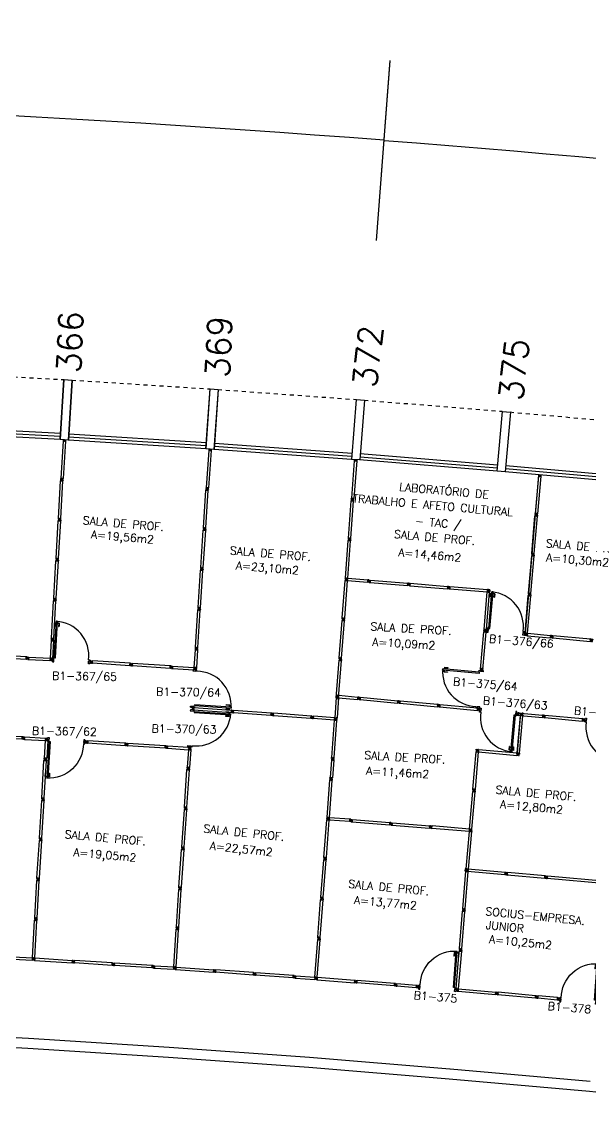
# Model space of a CAD drawing. Extents: x 26 to 324, y 73 to 188.
# Drawn here: x 204.66 to 218.87, y 159.82 to 186.9 of the extents above; entities that cross this region are included whole.
import ezdxf

# ---------------------------------------------------------------- set-up
doc = ezdxf.new("R2010")
doc.units = 0
doc.header["$LTSCALE"] = 0.01
doc.header["$MEASUREMENT"] = 0
doc.linetypes.add('HIDDEN2', pattern=[0.1875, 0.125, -0.0625])
doc.layers.get('0').update_dxf_attribs({"linetype": 'CONTINUOUS'})
doc.layers.get('DEFPOINTS').update_dxf_attribs({"linetype": 'CONTINUOUS'})
for name, color, linetype in [('BANC', 2, 'CONTINUOUS'), ('DIV', 2, 'CONTINUOUS'), ('ESQ', 1, 'CONTINUOUS'), ('ESTR', 3, 'CONTINUOUS'), ('NOPILAR1', 2, 'CONTINUOUS'), ('PROJ', 1, 'HIDDEN2'), ('TEXTO', 2, 'CONTINUOUS'), ('TEXTO-ENDEREÇO', 2, 'CONTINUOUS'), ('USO1', 2, 'CONTINUOUS'), ('ÁREA', 2, 'CONTINUOUS')]:
    doc.layers.add(name, color=color, linetype=linetype)
doc.styles.add('1', font='romans.shx')
doc.styles.add('NOPILAR', font='simplex.shx', dxfattribs={"height": 0.6})
doc.styles.add('UNB-100', font='simplex.shx', dxfattribs={"height": 0.2})
doc.styles.add('UNB-100-1', font='simplex.shx', dxfattribs={"height": 0.2})
doc.dimstyles.new('1-600', dxfattribs={"dimtxt": 1.1, "dimasz": 2.5, "dimexe": 2, "dimexo": 4, "dimgap": 0.2, "dimtad": 1, "dimdec": 0, "dimzin": 4, "dimdsep": 46, "dimlunit": 6, "dimtxsty": '1', "dimblk1": 'NONE', "dimblk2": 'NONE', "dimsah": 1, "dimcen": 0, "dimclrd": 2, "dimclre": 2, "dimclrt": 2, "dimadec": 0, "dimazin": 0, "dimtfac": 1, "dimtdec": 0, "dimtmove": 2, "dimatfit": 3, "dimldrblk": 'NONE', "dimfxl": 0, "dimtolj": 1, "dimtzin": 0, "dimarcsym": 0})

# ---------------------------------------------------------------- blocks, each defined once
blk = doc.blocks.new('PILAR-SLC')
blk.add_lwpolyline([(0.2, 0), (0.2, -1.5), (0, -1.5), (0, 0)], close=True)
blk = doc.blocks.new('DIVMT-SLC')
for p, q in [((-0.03, 0.03), (-0.03, 0.006)), ((-0.008, 0.03), (-0.03, 0.03)), ((-0.0185, 0.006), (-0.03, 0.006)), ((-0.0185, -0.006), (-0.0185, 0.006)), ((-0.008, 0.03), (-0.008, 0.02)), ((-0.008, 0.02), (0.008, 0.02)), ((-0.0051, 0), (0.0051, 0)), ((0.0051, 0), (-0.0051, 0)), ((-0.0051, 0), (0.0051, 0)), ((0, -0.0051), (0, 0.0051)), ((0, 0.0051), (0, -0.0051)), ((0.008, 0.03), (0.008, 0.02)), ((0.008, 0.03), (0.03, 0.03)), ((0.0205, 0.006), (0.03, 0.006)), ((0.0205, -0.006), (0.0205, 0.006)), ((0.0205, 0.006), (0.0205, -0.006)), ((0.0205, 0.006), (0.03, 0.006)), ((0.97, 0.03), (0.03, 0.03)), ((0.03, 0.006), (0.03, 0.03)), ((0.03, -0.03), (0.03, 0.03)), ((0.03, -0.005), (0.03, 0.005)), ((0.97, -0.03), (0.97, 0.03)), ((0.97, 0.03), (0.97, 0.009)), ((0.97, 0.009), (0.97, 0.027)), ((0.9795, 0.006), (0.97, 0.006)), ((0.97, -0.005), (0.97, 0.005)), ((0.9795, 0.006), (0.9795, -0.006)), ((1.0051, 0), (0.9949, 0)), ((1, 0.0051), (1, -0.0051)), ((-0.0185, -0.006), (-0.03, -0.006)), ((-0.03, -0.03), (-0.03, -0.006)), ((-0.008, -0.03), (-0.03, -0.03)), ((-0.008, -0.03), (-0.008, -0.02)), ((-0.008, -0.02), (0.008, -0.02)), ((0.008, -0.03), (0.008, -0.02)), ((0.008, -0.03), (0.03, -0.03)), ((0.0205, -0.006), (0.03, -0.006)), ((0.0205, -0.006), (0.03, -0.006)), ((0.03, -0.006), (0.03, -0.03)), ((0.97, -0.03), (0.03, -0.03)), ((0.9795, -0.006), (0.97, -0.006)), ((0.97, -0.009), (0.97, -0.027))]:
    blk.add_line(p, q)
blk = doc.blocks.new('PDV2E-SLC')
at = {"layer": 'DIV', "color": 1}
for p, q in [((0.023, 0.925), (0.063, 0.925)), ((0.023, 0.925), (0.023, 0.835)), ((0.033, 0.835), (0.023, 0.835)), ((0.033, 0.915), (0.063, 0.915)), ((0.033, 0.915), (0.033, 0.835)), ((0.138, 0.925), (0.097, 0.925)), ((0.128, 0.915), (0.097, 0.915)), ((0.128, 0.915), (0.128, 0.835)), ((0.128, 0.835), (0.137, 0.835)), ((0.138, 0.925), (0.138, 0.835))]:
    blk.add_line(p, q, dxfattribs=at)
at = {"layer": 'DIV'}
for p, q in [((0.065, 0.05), (0.065, 0.965)), ((0.095, 0.965), (0.065, 0.965)), ((0.095, 0.05), (0.095, 0.965)), ((0.049, 0.05), (0.029, 0.05)), ((0.029, 0.05), (0.029, 0.035)), ((0.029, 0.035), (0.029, -0.035)), ((0.049, 0.02), (0.049, 0.05)), ((0.049, 0.02), (0.059, 0.02)), ((0.059, -0.05), (0.059, 0.02)), ((0.065, 0.05), (0.095, 0.05)), ((0.928, -0.05), (0.928, 0.02)), ((0.938, 0.02), (0.928, 0.02)), ((0.938, 0.05), (0.958, 0.05)), ((0.938, 0.02), (0.938, 0.05)), ((0.958, 0.05), (0.958, 0.035)), ((0.958, 0.035), (0.958, -0.035)), ((0.029, -0.035), (0.029, -0.05)), ((0.029, -0.05), (0.059, -0.05)), ((0.958, -0.05), (0.928, -0.05)), ((0.958, -0.035), (0.958, -0.05))]:
    blk.add_line(p, q, dxfattribs=at)
at = {"layer": 'DIV', "color": 1}
blk.add_arc((0.062, 0.1), 0.865, 356.6786, 90, dxfattribs=at)
blk = doc.blocks.new('MDIVMT-SLC')
for p, q in [((-0.03, 0.03), (-0.03, 0.006)), ((-0.008, 0.03), (-0.03, 0.03)), ((-0.0185, 0.006), (-0.03, 0.006)), ((-0.0185, -0.006), (-0.0185, 0.006)), ((-0.008, 0.03), (-0.008, 0.02)), ((-0.008, 0.02), (0.008, 0.02)), ((-0.0051, 0), (0.0051, 0)), ((-0.0051, 0), (0.0051, 0)), ((0, -0.0051), (0, 0.0051)), ((0, -0.0051), (0, 0.0051)), ((0.008, 0.03), (0.008, 0.02)), ((0.008, 0.03), (0.03, 0.03)), ((0.0205, 0.006), (0.03, 0.006)), ((0.0205, -0.006), (0.0205, 0.006)), ((0.0205, 0.006), (0.03, 0.006)), ((0.0205, -0.006), (0.0205, 0.006)), ((0.03, 0.03), (0.03, -0.03)), ((0.03, 0.03), (0.47, 0.03)), ((0.03, 0.006), (0.03, 0.03)), ((0.03, 0.009), (0.03, 0.027)), ((0.03, 0.005), (0.03, -0.005)), ((0.47, 0.03), (0.47, -0.03)), ((0.4795, 0.006), (0.47, 0.006)), ((0.47, 0.005), (0.47, -0.005)), ((0.4795, -0.006), (0.4795, 0.006)), ((0.4949, 0), (0.5051, 0)), ((0.5051, 0), (0.4949, 0)), ((0.5, -0.0051), (0.5, 0.0051)), ((-0.0185, -0.006), (-0.03, -0.006)), ((-0.03, -0.03), (-0.03, -0.006)), ((-0.008, -0.03), (-0.03, -0.03)), ((-0.008, -0.03), (-0.008, -0.02)), ((-0.008, -0.02), (0.008, -0.02)), ((0.008, -0.03), (0.008, -0.02)), ((0.008, -0.03), (0.03, -0.03)), ((0.0205, -0.006), (0.03, -0.006)), ((0.0205, -0.006), (0.03, -0.006)), ((0.03, -0.006), (0.03, -0.03)), ((0.03, -0.03), (0.03, -0.009)), ((0.03, -0.009), (0.03, -0.027)), ((0.03, -0.03), (0.47, -0.03)), ((0.4795, -0.006), (0.47, -0.006))]:
    blk.add_line(p, q)
blk = doc.blocks.new('MTT-SLC')
for p, q in [((-0.008, 0.03), (-0.03, 0.03)), ((-0.03, 0.03), (-0.03, 0.006)), ((-0.0185, 0.006), (-0.03, 0.006)), ((-0.0185, -0.006), (-0.0185, 0.006)), ((-0.008, 0.03), (-0.008, 0.02)), ((-0.008, 0.02), (0.008, 0.02)), ((-0.0051, 0), (0.0051, 0)), ((0, -0.0051), (0, 0.0051)), ((0.008, 0.03), (0.03, 0.03)), ((0.008, 0.03), (0.008, 0.02)), ((0.0205, -0.006), (0.0205, 0.006)), ((0.0205, 0.006), (0.03, 0.006)), ((0.03, 0.006), (0.03, 0.03)), ((-0.03, -0.03), (-0.03, -0.006)), ((-0.0185, -0.006), (-0.03, -0.006)), ((-0.008, -0.03), (-0.03, -0.03)), ((-0.008, -0.02), (0.008, -0.02)), ((-0.008, -0.03), (-0.008, -0.02)), ((0.008, -0.03), (0.008, -0.02)), ((0.008, -0.03), (0.03, -0.03)), ((0.0205, -0.006), (0.03, -0.006)), ((0.03, -0.006), (0.03, -0.03))]:
    blk.add_line(p, q)
blk = doc.blocks.new('DIV-SLC')
for p, q in [((-0.0051, 0), (0.0051, 0)), ((0, -0.0051), (0, 0.0051)), ((0.0205, 0.006), (0.03, 0.006)), ((0.0205, -0.006), (0.0205, 0.006)), ((0.03, 0.03), (0.97, 0.03)), ((0.03, 0.03), (0.03, -0.03)), ((0.03, 0.009), (0.03, 0.027)), ((0.03, 0.005), (0.03, -0.005)), ((0.97, 0.03), (0.97, -0.03)), ((0.9795, 0.006), (0.97, 0.006)), ((0.97, 0.005), (0.97, -0.005)), ((0.9795, -0.006), (0.9795, 0.006)), ((1.0051, 0), (0.9949, 0)), ((0.9949, 0), (1.0051, 0)), ((1, -0.0051), (1, 0.0051)), ((0.0205, -0.006), (0.03, -0.006)), ((0.03, -0.03), (0.03, -0.009)), ((0.03, -0.009), (0.03, -0.027)), ((0.03, -0.03), (0.97, -0.03)), ((0.9795, -0.006), (0.97, -0.006))]:
    blk.add_line(p, q)
blk = doc.blocks.new('DIVINI-SLC')
for p, q in [((-0.005, 0), (0.005, 0)), ((-0.005, 0), (0.005, 0)), ((0.008, 0.02), (0, 0.02)), ((0, 0.001), (0, 0.02)), ((0, -0.005), (0, 0.005)), ((0, -0.005), (0, 0.005)), ((0, -0.02), (0, 0.001)), ((0.008, 0.03), (0.03, 0.03)), ((0.008, 0.03), (0.008, 0.02)), ((0.02, 0.006), (0.03, 0.006)), ((0.02, 0.006), (0.02, -0.006)), ((0.02, -0.006), (0.02, 0.006)), ((0.02, 0.006), (0.03, 0.006)), ((0.02, -0.004), (0.02, 0.004)), ((0.023, 0.006), (0.027, 0.006)), ((0.03, -0.03), (0.03, 0.03)), ((0.03, 0.03), (0.03, -0.03)), ((0.03, 0.03), (0.97, 0.03)), ((0.03, 0.009), (0.03, 0.027)), ((0.03, 0.009), (0.03, 0.027)), ((0.03, -0.005), (0.03, 0.005)), ((0.03, 0.005), (0.03, -0.005)), ((0.97, 0.03), (0.97, -0.03)), ((0.98, 0.006), (0.97, 0.006)), ((0.97, 0.005), (0.97, -0.005)), ((0.98, -0.006), (0.98, 0.006)), ((0.995, 0), (1.005, 0)), ((1.005, 0), (0.995, 0)), ((1, -0.005), (1, 0.005)), ((0, -0.02), (0.008, -0.02)), ((0.008, -0.03), (0.008, -0.02)), ((0.008, -0.03), (0.03, -0.03)), ((0.02, -0.006), (0.03, -0.006)), ((0.02, -0.006), (0.03, -0.006)), ((0.023, -0.006), (0.027, -0.006)), ((0.03, -0.009), (0.03, -0.027)), ((0.03, -0.009), (0.03, -0.027)), ((0.03, -0.03), (0.03, -0.009)), ((0.03, -0.03), (0.97, -0.03)), ((0.98, -0.006), (0.97, -0.006))]:
    blk.add_line(p, q)
blk = doc.blocks.new('PDV2D-SLC')
at = {"layer": 'DIV'}
for p, q in [((0.03, 0.05), (0.06, 0.05)), ((0.03, 0.035), (0.03, 0.05)), ((0.03, -0.035), (0.03, 0.035)), ((0.06, 0.05), (0.06, -0.02)), ((0.941, 0.05), (0.941, -0.02)), ((0.971, 0.05), (0.941, 0.05)), ((0.971, 0.035), (0.971, 0.05)), ((0.971, -0.035), (0.971, 0.035)), ((0.03, -0.05), (0.03, -0.035)), ((0.05, -0.05), (0.03, -0.05)), ((0.05, -0.02), (0.06, -0.02)), ((0.05, -0.02), (0.05, -0.05)), ((0.079, -0.05), (0.109, -0.05)), ((0.079, -0.05), (0.079, -0.965)), ((0.109, -0.05), (0.109, -0.965)), ((0.951, -0.02), (0.941, -0.02)), ((0.951, -0.02), (0.951, -0.05)), ((0.951, -0.05), (0.971, -0.05)), ((0.971, -0.05), (0.971, -0.035)), ((0.109, -0.965), (0.079, -0.965))]:
    blk.add_line(p, q, dxfattribs=at)
at = {"layer": 'DIV', "color": 1}
for p, q in [((0.036, -0.925), (0.036, -0.835)), ((0.046, -0.835), (0.036, -0.835)), ((0.036, -0.925), (0.076, -0.925)), ((0.046, -0.915), (0.046, -0.835)), ((0.046, -0.915), (0.076, -0.915)), ((0.141, -0.915), (0.111, -0.915)), ((0.151, -0.925), (0.111, -0.925)), ((0.141, -0.915), (0.141, -0.835)), ((0.141, -0.835), (0.151, -0.835)), ((0.151, -0.925), (0.151, -0.835))]:
    blk.add_line(p, q, dxfattribs=at)
blk.add_arc((0.076, -0.1), 0.865, 270, 3.3214, dxfattribs=at)
blk = doc.blocks.new('*D30')
at = {"color": 2, "linetype": 'ByBlock'}
for p, q in [((213.526, 181.428), (213.871, 185.914)), ((264.745, 174.395), (265.623, 178.82))]:
    blk.add_line(p, q, dxfattribs=at)
blk.add_arc((180.304, -251.305), 436.505, 78.78048, 85.60976, dxfattribs=at)
at = {"layer": 'DEFPOINTS', "color": 0, "linetype": 'ByBlock'}
for p in [(248.16, 179.894), (213.22, 177.439), (213.105, 175.944), (263.967, 170.471), (263.675, 169)]:
    blk.add_point(p, dxfattribs=at)
at = {"color": 2, "linetype": 'ByBlock', "insert": (239.708, 182.081), "char_height": 1.1, "attachment_point": 5, "rotation": 352.1951, "style": '1'}
blk.add_mtext('\\A1;Sociologia', dxfattribs=at)
blk = doc.blocks.new('_NONE')
at = {"color": 0, "linetype": 'ByBlock'}
blk.add_circle((0, 0), 0.25, dxfattribs=at)
blk = doc.blocks.new('*D29')
at = {"color": 2, "linetype": 'ByBlock'}
for p, q in [((158.144, 182.148), (157.914, 186.641)), ((213.526, 181.428), (213.872, 185.926))]:
    blk.add_line(p, q, dxfattribs=at)
blk.add_arc((180.304, -251.293), 436.506, 85.60976, 92.92683, dxfattribs=at)
at = {"layer": 'DEFPOINTS', "color": 0, "linetype": 'ByBlock'}
for p in [(195.167, 184.96), (158.348, 178.153), (213.22, 177.439), (158.425, 176.655), (213.105, 175.944)]:
    blk.add_point(p, dxfattribs=at)
at = {"color": 2, "linetype": 'ByBlock', "insert": (185.891, 186.111), "char_height": 1.1, "attachment_point": 5, "rotation": 359.2683, "style": '1'}
blk.add_mtext('\\A1;Antropologia', dxfattribs=at)
blk = doc.blocks.new('dfh')
at = {"layer": 'DIV'}
for p, q in [((-0.029, 0.009), (-0.027, 0.033)), ((-0.027, 0.033), (-0.029, 0.012)), ((-0.029, 0.012), (-0.027, 0.03)), ((-0.02, 0.008), (-0.029, 0.009)), ((-0.02, 0.008), (-0.029, 0.009)), ((-0.005, 0.031), (-0.027, 0.033)), ((-0.02, 0.008), (-0.021, -0.004)), ((-0.02, 0.008), (-0.021, -0.004)), ((-0.005, 0.031), (-0.006, 0.021)), ((0.01, 0.019), (-0.006, 0.021)), ((0.005, 0), (-0.005, 0)), ((0.005, 0), (-0.005, 0)), ((0, 0.005), (0, -0.005)), ((0, 0.005), (0, -0.005)), ((0.011, 0.029), (0.01, 0.019)), ((0.011, 0.029), (0.033, 0.027)), ((0.019, 0.004), (0.018, -0.008)), ((0.019, 0.004), (0.03, 0.003)), ((0.033, 0.027), (0.03, 0.003)), ((-0.03, -0.003), (-0.033, -0.027)), ((-0.011, -0.029), (-0.033, -0.027)), ((-0.031, -0.006), (-0.032, -0.024)), ((-0.021, -0.004), (-0.03, -0.003)), ((-0.021, -0.004), (-0.03, -0.003)), ((-0.011, -0.029), (-0.01, -0.019)), ((0.006, -0.021), (-0.01, -0.019)), ((0.005, -0.031), (0.006, -0.021)), ((0.005, -0.031), (0.027, -0.033)), ((0.018, -0.008), (0.029, -0.009)), ((0.027, -0.033), (0.029, -0.009))]:
    blk.add_line(p, q, dxfattribs=at)

msp = doc.modelspace()

# ---------------------------------------------------------------- linework, layer by layer
at = {"layer": 'BANC'}
for p, q in [((204.83, 161.488), (201.317, 161.682)), ((204.816, 161.238), (201.303, 161.433)), ((208.343, 161.263), (204.832, 161.488)), ((208.327, 161.014), (204.816, 161.238)), ((211.855, 161.009), (208.345, 161.263)), ((211.837, 160.759), (208.327, 161.014)), ((215.364, 160.724), (211.857, 161.009)), ((215.344, 160.475), (211.837, 160.759)), ((218.87, 160.41), (215.366, 160.724)), ((218.848, 160.161), (215.344, 160.475)), ((222.349, 159.817), (218.848, 160.161))]:
    msp.add_line(p, q, dxfattribs=at)
at = {"layer": 'DIV'}
for p, q in [((212.805, 172.928), (213.306, 172.888)), ((212.81, 172.988), (213.311, 172.947)), ((213.311, 172.947), (213.306, 172.888)), ((213.308, 172.911), (213.306, 172.888)), ((213.328, 172.886), (213.306, 172.888)), ((213.309, 172.922), (213.308, 172.912)), ((213.317, 172.911), (213.308, 172.911)), ((213.317, 172.911), (213.308, 172.911)), ((213.309, 172.923), (213.311, 172.947)), ((213.318, 172.923), (213.309, 172.923)), ((213.318, 172.923), (213.309, 172.923)), ((213.333, 172.946), (213.311, 172.947)), ((213.318, 172.923), (213.317, 172.911)), ((213.317, 172.911), (213.318, 172.923)), ((213.328, 172.886), (213.329, 172.896)), ((213.345, 172.894), (213.329, 172.896)), ((213.333, 172.946), (213.332, 172.936)), ((213.348, 172.934), (213.332, 172.936)), ((213.343, 172.915), (213.333, 172.915)), ((213.333, 172.915), (213.343, 172.915)), ((213.343, 172.915), (213.333, 172.915)), ((213.339, 172.92), (213.338, 172.91)), ((213.338, 172.91), (213.339, 172.92)), ((213.344, 172.884), (213.345, 172.894)), ((213.344, 172.884), (213.366, 172.883)), ((213.349, 172.944), (213.348, 172.934)), ((213.349, 172.944), (213.371, 172.942)), ((213.357, 172.919), (213.356, 172.908)), ((213.356, 172.908), (213.368, 172.907)), ((213.357, 172.919), (213.369, 172.919)), ((213.366, 172.883), (213.368, 172.907)), ((213.371, 172.942), (213.369, 172.919)), ((217.297, 171.553), (217.87, 171.501)), ((217.302, 171.613), (217.875, 171.56)), ((217.875, 171.56), (217.87, 171.501)), ((217.872, 171.525), (217.87, 171.501)), ((217.892, 171.499), (217.87, 171.501)), ((217.873, 171.536), (217.872, 171.526)), ((217.882, 171.524), (217.872, 171.525)), ((217.882, 171.524), (217.872, 171.525)), ((217.873, 171.537), (217.875, 171.56)), ((217.883, 171.536), (217.873, 171.537)), ((217.883, 171.536), (217.873, 171.537)), ((217.897, 171.558), (217.875, 171.56)), ((217.883, 171.536), (217.882, 171.524)), ((217.882, 171.524), (217.883, 171.536)), ((217.892, 171.499), (217.893, 171.509)), ((217.909, 171.507), (217.893, 171.509)), ((217.897, 171.558), (217.896, 171.548)), ((217.912, 171.547), (217.896, 171.548)), ((217.908, 171.527), (217.898, 171.528)), ((217.898, 171.528), (217.908, 171.527)), ((217.908, 171.527), (217.898, 171.528)), ((217.903, 171.533), (217.902, 171.523)), ((217.902, 171.523), (217.903, 171.533)), ((217.908, 171.497), (217.909, 171.507)), ((217.908, 171.497), (217.93, 171.495)), ((217.913, 171.557), (217.912, 171.547)), ((217.913, 171.557), (217.935, 171.555)), ((217.922, 171.532), (217.92, 171.52)), ((217.92, 171.52), (217.932, 171.519)), ((217.922, 171.532), (217.933, 171.531)), ((217.93, 171.495), (217.932, 171.519)), ((217.935, 171.555), (217.933, 171.531)), ((204.774, 170.962), (204.775, 170.986)), ((204.796, 170.961), (204.774, 170.962)), ((204.787, 170.986), (204.775, 170.986)), ((204.777, 171.022), (204.776, 170.998)), ((204.787, 170.998), (204.776, 170.998)), ((204.799, 171.021), (204.777, 171.022)), ((204.787, 170.986), (204.787, 170.998)), ((204.796, 170.961), (204.796, 170.971)), ((204.796, 170.971), (204.812, 170.97)), ((204.799, 171.021), (204.799, 171.011)), ((204.799, 171.011), (204.815, 171.01)), ((204.8, 170.991), (204.811, 170.99)), ((204.8, 170.991), (204.811, 170.99)), ((204.805, 170.985), (204.806, 170.996)), ((204.805, 170.985), (204.806, 170.996)), ((204.812, 170.96), (204.812, 170.97)), ((204.812, 170.96), (204.834, 170.959)), ((204.815, 171.02), (204.815, 171.01)), ((204.815, 171.02), (204.837, 171.019)), ((204.826, 170.995), (204.836, 170.995)), ((204.826, 170.983), (204.826, 170.995)), ((204.826, 170.995), (204.836, 170.995)), ((204.826, 170.983), (204.826, 170.995)), ((204.826, 170.983), (204.835, 170.983)), ((204.826, 170.983), (204.835, 170.983)), ((204.837, 171.019), (204.834, 170.959)), ((204.835, 170.983), (204.834, 170.959)), ((204.834, 170.959), (204.835, 170.98)), ((204.835, 170.98), (204.834, 170.962)), ((204.834, 170.959), (205.368, 170.929)), ((204.836, 170.994), (204.835, 170.984)), ((204.836, 170.995), (204.837, 171.019)), ((204.836, 170.998), (204.837, 171.016)), ((204.837, 171.019), (205.371, 170.989)), ((205.371, 170.989), (205.368, 170.929)), ((205.37, 170.964), (205.369, 170.954)), ((205.379, 170.953), (205.369, 170.953)), ((205.38, 170.965), (205.37, 170.965)), ((205.379, 170.953), (205.38, 170.965)), ((205.395, 170.958), (205.405, 170.957)), ((205.405, 170.957), (205.395, 170.958)), ((205.395, 170.958), (205.405, 170.957)), ((205.395, 170.958), (205.405, 170.957)), ((205.399, 170.953), (205.4, 170.963)), ((205.399, 170.953), (205.4, 170.963)), ((205.399, 170.953), (205.4, 170.963)), ((205.42, 170.95), (205.421, 170.962)), ((205.42, 170.95), (205.421, 170.962)), ((205.42, 170.95), (205.429, 170.95)), ((205.42, 170.95), (205.429, 170.95)), ((205.421, 170.962), (205.43, 170.962)), ((205.421, 170.962), (205.43, 170.962)), ((205.432, 170.986), (205.428, 170.926)), ((205.432, 170.986), (205.428, 170.926)), ((205.428, 170.926), (205.429, 170.947)), ((205.429, 170.947), (205.428, 170.929)), ((205.429, 170.947), (205.428, 170.929)), ((205.428, 170.926), (205.429, 170.947)), ((205.43, 170.961), (205.429, 170.951)), ((205.43, 170.961), (205.429, 170.951)), ((205.43, 170.965), (205.431, 170.983)), ((205.43, 170.965), (205.431, 170.983)), ((208.368, 170.738), (208.369, 170.762)), ((208.39, 170.736), (208.368, 170.738)), ((208.381, 170.761), (208.369, 170.762)), ((208.372, 170.798), (208.37, 170.774)), ((208.382, 170.773), (208.37, 170.774)), ((208.394, 170.796), (208.372, 170.798)), ((208.381, 170.761), (208.382, 170.773)), ((208.39, 170.736), (208.39, 170.746)), ((208.39, 170.746), (208.406, 170.745)), ((208.394, 170.796), (208.393, 170.786)), ((208.393, 170.786), (208.409, 170.785)), ((208.395, 170.766), (208.405, 170.765)), ((208.395, 170.766), (208.405, 170.765)), ((208.399, 170.761), (208.4, 170.771)), ((208.399, 170.761), (208.4, 170.771)), ((208.406, 170.735), (208.406, 170.745)), ((208.406, 170.735), (208.428, 170.734)), ((208.41, 170.795), (208.409, 170.785)), ((208.41, 170.795), (208.432, 170.794)), ((208.42, 170.758), (208.421, 170.77)), ((208.42, 170.758), (208.421, 170.77)), ((208.42, 170.758), (208.429, 170.758)), ((208.42, 170.758), (208.429, 170.758)), ((208.421, 170.77), (208.43, 170.77)), ((208.421, 170.77), (208.43, 170.77)), ((208.432, 170.794), (208.428, 170.734)), ((208.429, 170.758), (208.428, 170.734)), ((208.428, 170.734), (208.429, 170.755)), ((208.429, 170.755), (208.428, 170.737)), ((208.428, 170.734), (208.962, 170.7)), ((208.43, 170.769), (208.429, 170.759)), ((208.43, 170.77), (208.432, 170.794)), ((208.43, 170.773), (208.431, 170.791)), ((208.432, 170.794), (208.966, 170.76)), ((208.966, 170.76), (208.962, 170.7)), ((208.964, 170.735), (208.963, 170.725)), ((208.973, 170.723), (208.963, 170.724)), ((208.974, 170.735), (208.964, 170.736)), ((208.973, 170.723), (208.974, 170.735)), ((208.989, 170.728), (208.999, 170.727)), ((208.999, 170.727), (208.989, 170.728)), ((208.989, 170.728), (208.999, 170.727)), ((208.989, 170.728), (208.999, 170.727)), ((208.993, 170.723), (208.994, 170.733)), ((208.993, 170.723), (208.994, 170.733)), ((208.993, 170.723), (208.994, 170.733)), ((209.014, 170.72), (209.015, 170.732)), ((209.014, 170.72), (209.015, 170.732)), ((209.014, 170.72), (209.023, 170.72)), ((209.014, 170.72), (209.023, 170.72)), ((209.015, 170.732), (209.024, 170.732)), ((209.015, 170.732), (209.024, 170.732)), ((209.026, 170.755), (209.021, 170.696)), ((209.026, 170.755), (209.021, 170.696)), ((209.021, 170.696), (209.023, 170.717)), ((209.023, 170.717), (209.021, 170.699)), ((209.023, 170.717), (209.021, 170.699)), ((209.021, 170.696), (209.023, 170.717)), ((209.024, 170.731), (209.023, 170.721)), ((209.024, 170.731), (209.023, 170.721)), ((209.024, 170.735), (209.026, 170.752)), ((209.024, 170.735), (209.026, 170.752)), ((212.523, 170.045), (212.525, 170.067)), ((212.525, 170.067), (212.549, 170.065)), ((212.548, 170.054), (212.549, 170.065)), ((212.56, 170.053), (212.561, 170.065)), ((212.585, 170.063), (212.561, 170.065)), ((212.583, 170.041), (212.585, 170.063)), ((212.585, 170.063), (213.063, 170.019)), ((212.521, 170.007), (212.483, 169.502)), ((212.522, 170.029), (212.521, 170.007)), ((212.521, 170.007), (212.541, 170.006)), ((212.58, 170.003), (212.521, 170.007)), ((212.544, 170.006), (212.521, 170.007)), ((212.522, 170.029), (212.532, 170.029)), ((212.523, 170.045), (212.533, 170.045)), ((212.541, 170.006), (212.524, 170.007)), ((212.533, 170.045), (212.532, 170.029)), ((212.58, 170.003), (212.543, 169.498)), ((212.545, 170.015), (212.544, 170.006)), ((212.545, 170.015), (212.544, 170.006)), ((212.545, 170.015), (212.557, 170.014)), ((212.545, 170.015), (212.557, 170.014)), ((212.555, 170.005), (212.545, 170.006)), ((212.548, 170.054), (212.56, 170.053)), ((212.548, 170.035), (212.558, 170.035)), ((212.548, 170.035), (212.558, 170.035)), ((212.553, 170.04), (212.552, 170.03)), ((212.553, 170.04), (212.552, 170.03)), ((212.557, 170.014), (212.556, 170.005)), ((212.557, 170.014), (212.556, 170.005)), ((212.556, 170.005), (212.58, 170.003)), ((212.559, 170.005), (212.577, 170.003)), ((212.573, 170.042), (212.572, 170.026)), ((212.582, 170.025), (212.572, 170.026)), ((212.583, 170.041), (212.573, 170.042)), ((212.582, 170.025), (212.58, 170.003)), ((212.58, 170.003), (213.057, 169.959)), ((213.063, 170.019), (213.057, 169.959)), ((213.059, 169.983), (213.057, 169.959)), ((213.079, 169.957), (213.057, 169.959)), ((213.06, 169.994), (213.059, 169.984)), ((213.069, 169.982), (213.059, 169.983)), ((213.069, 169.982), (213.059, 169.983)), ((213.06, 169.995), (213.063, 170.019)), ((213.07, 169.994), (213.06, 169.995)), ((213.07, 169.994), (213.06, 169.995)), ((213.085, 170.017), (213.063, 170.019)), ((213.07, 169.994), (213.069, 169.982)), ((213.069, 169.982), (213.07, 169.994)), ((213.079, 169.957), (213.08, 169.967)), ((213.096, 169.966), (213.08, 169.967)), ((213.085, 170.017), (213.084, 170.007)), ((213.1, 170.006), (213.084, 170.007)), ((213.095, 169.986), (213.085, 169.987)), ((213.085, 169.987), (213.095, 169.986)), ((213.095, 169.986), (213.085, 169.987)), ((213.09, 169.992), (213.089, 169.981)), ((213.089, 169.981), (213.09, 169.992)), ((213.095, 169.956), (213.096, 169.966)), ((213.095, 169.956), (213.117, 169.954)), ((213.1, 170.016), (213.1, 170.006)), ((213.1, 170.016), (213.122, 170.014)), ((213.109, 169.991), (213.108, 169.979)), ((213.108, 169.979), (213.119, 169.978)), ((213.109, 169.991), (213.12, 169.99)), ((213.117, 169.954), (213.119, 169.978)), ((213.122, 170.014), (213.12, 169.99)), ((211.892, 169.546), (211.891, 169.522)), ((211.902, 169.521), (211.891, 169.522)), ((211.914, 169.544), (211.892, 169.546)), ((211.901, 169.509), (211.902, 169.521)), ((211.914, 169.544), (211.914, 169.535)), ((211.914, 169.535), (211.93, 169.533)), ((211.92, 169.519), (211.92, 169.509)), ((211.92, 169.509), (211.92, 169.519)), ((211.93, 169.543), (211.952, 169.542)), ((211.93, 169.543), (211.93, 169.533)), ((211.941, 169.518), (211.94, 169.507)), ((211.94, 169.507), (211.941, 169.518)), ((211.941, 169.518), (211.95, 169.518)), ((211.941, 169.518), (211.95, 169.518)), ((211.948, 169.482), (211.952, 169.542)), ((211.95, 169.518), (211.952, 169.542)), ((211.95, 169.507), (211.95, 169.517)), ((212.483, 169.502), (211.952, 169.542)), ((216.11, 169.741), (216.136, 169.738)), ((217.027, 169.568), (217.672, 169.51)), ((217.032, 169.627), (217.677, 169.57)), ((217.13, 169.619), (217.04, 168.623)), ((211.888, 169.486), (211.89, 169.51)), ((211.91, 169.485), (211.888, 169.486)), ((211.901, 169.509), (211.89, 169.51)), ((211.91, 169.485), (211.911, 169.495)), ((211.911, 169.495), (211.927, 169.493)), ((211.915, 169.514), (211.925, 169.514)), ((211.925, 169.514), (211.915, 169.514)), ((211.915, 169.514), (211.925, 169.514)), ((211.926, 169.483), (211.927, 169.493)), ((211.926, 169.483), (211.948, 169.482)), ((211.94, 169.507), (211.95, 169.506)), ((211.94, 169.507), (211.95, 169.506)), ((211.95, 169.506), (211.948, 169.482)), ((212.479, 169.442), (211.948, 169.482)), ((212.479, 169.442), (212.483, 169.502)), ((212.481, 169.463), (212.479, 169.445)), ((212.481, 169.467), (212.482, 169.477)), ((212.49, 169.466), (212.481, 169.466)), ((212.483, 169.502), (212.482, 169.481)), ((212.482, 169.481), (212.483, 169.499)), ((212.491, 169.478), (212.482, 169.478)), ((212.491, 169.478), (212.49, 169.466)), ((212.516, 169.47), (212.506, 169.471)), ((212.512, 169.475), (212.511, 169.465)), ((204.668, 168.966), (204.67, 168.99)), ((204.672, 169.026), (204.67, 169.002)), ((204.682, 169.001), (204.67, 169.002)), ((204.681, 168.989), (204.67, 168.99)), ((204.694, 169.024), (204.672, 169.026)), ((204.682, 169.001), (204.681, 168.989)), ((204.69, 168.964), (204.691, 168.974)), ((204.691, 168.974), (204.707, 168.973)), ((204.694, 169.024), (204.693, 169.014)), ((204.693, 169.014), (204.709, 169.013)), ((204.695, 168.994), (204.705, 168.994)), ((204.695, 168.994), (204.705, 168.994)), ((204.7, 168.999), (204.7, 168.989)), ((204.7, 168.999), (204.7, 168.989)), ((204.71, 169.023), (204.709, 169.013)), ((204.71, 169.023), (204.732, 169.022)), ((204.721, 168.999), (204.72, 168.987)), ((204.721, 168.999), (204.72, 168.987)), ((204.72, 168.987), (204.73, 168.986)), ((204.72, 168.987), (204.73, 168.986)), ((204.721, 168.999), (204.73, 168.998)), ((204.721, 168.999), (204.73, 168.998)), ((204.728, 168.962), (204.732, 169.022)), ((204.73, 168.986), (204.728, 168.962)), ((204.729, 168.983), (204.728, 168.965)), ((204.73, 168.998), (204.732, 169.022)), ((204.73, 168.987), (204.73, 168.997)), ((204.732, 169.022), (204.731, 169.001)), ((204.731, 169.001), (204.732, 169.019)), ((204.732, 169.022), (205.255, 168.993)), ((205.311, 168.929), (205.315, 168.989)), ((204.69, 168.964), (204.668, 168.966)), ((204.706, 168.964), (204.707, 168.973)), ((204.706, 168.964), (204.728, 168.962)), ((204.728, 168.962), (205.252, 168.933)), ((205.288, 168.961), (205.278, 168.961)), ((205.278, 168.961), (205.288, 168.961)), ((205.283, 168.966), (205.283, 168.956)), ((205.304, 168.966), (205.303, 168.954)), ((205.303, 168.954), (205.313, 168.953)), ((205.304, 168.966), (205.313, 168.965)), ((205.313, 168.954), (205.313, 168.964)), ((208.245, 168.742), (208.247, 168.766)), ((208.267, 168.74), (208.245, 168.742)), ((208.258, 168.765), (208.247, 168.766)), ((208.249, 168.802), (208.248, 168.778)), ((208.259, 168.777), (208.248, 168.778)), ((208.271, 168.8), (208.249, 168.802)), ((208.259, 168.777), (208.258, 168.765)), ((208.267, 168.74), (208.268, 168.75)), ((208.268, 168.75), (208.284, 168.749)), ((208.271, 168.8), (208.271, 168.79)), ((208.271, 168.79), (208.287, 168.789)), ((208.272, 168.77), (208.282, 168.769)), ((208.272, 168.77), (208.282, 168.769)), ((208.278, 168.775), (208.277, 168.765)), ((208.278, 168.775), (208.277, 168.765)), ((208.283, 168.739), (208.284, 168.749)), ((208.283, 168.739), (208.305, 168.738)), ((208.287, 168.799), (208.309, 168.798)), ((208.287, 168.799), (208.287, 168.789)), ((208.298, 168.774), (208.297, 168.762)), ((208.298, 168.774), (208.297, 168.762)), ((208.297, 168.762), (208.307, 168.762)), ((208.297, 168.762), (208.307, 168.762)), ((208.298, 168.774), (208.308, 168.774)), ((208.298, 168.774), (208.308, 168.774)), ((208.305, 168.738), (208.309, 168.798)), ((208.307, 168.762), (208.305, 168.738)), ((208.305, 168.738), (208.829, 168.704)), ((208.307, 168.759), (208.306, 168.741)), ((208.307, 168.763), (208.308, 168.773)), ((208.308, 168.774), (208.309, 168.798)), ((208.309, 168.798), (208.308, 168.777)), ((208.308, 168.777), (208.309, 168.795)), ((208.309, 168.798), (208.832, 168.764)), ((216.08, 168.709), (217.04, 168.623)), ((216.075, 168.649), (217.035, 168.563)), ((217.04, 168.623), (217.035, 168.563)), ((217.037, 168.587), (217.035, 168.563)), ((217.057, 168.561), (217.035, 168.563)), ((217.038, 168.598), (217.037, 168.588)), ((217.046, 168.586), (217.037, 168.587)), ((217.046, 168.586), (217.037, 168.587)), ((217.038, 168.599), (217.04, 168.623)), ((217.047, 168.598), (217.038, 168.599)), ((217.047, 168.598), (217.038, 168.599)), ((217.062, 168.621), (217.04, 168.623)), ((217.047, 168.598), (217.046, 168.586)), ((217.046, 168.586), (217.047, 168.598)), ((217.057, 168.561), (217.057, 168.571)), ((217.073, 168.569), (217.057, 168.571)), ((217.062, 168.621), (217.061, 168.611)), ((217.077, 168.609), (217.061, 168.611)), ((217.072, 168.59), (217.062, 168.591)), ((217.062, 168.591), (217.072, 168.59)), ((217.072, 168.59), (217.062, 168.591)), ((217.068, 168.595), (217.067, 168.585)), ((217.067, 168.585), (217.068, 168.595)), ((217.073, 168.56), (217.073, 168.569)), ((217.073, 168.56), (217.094, 168.558)), ((217.078, 168.619), (217.077, 168.609)), ((217.078, 168.619), (217.1, 168.617)), ((217.086, 168.594), (217.085, 168.583)), ((217.085, 168.583), (217.097, 168.581)), ((217.086, 168.594), (217.098, 168.593)), ((217.094, 168.558), (217.097, 168.581)), ((217.1, 168.617), (217.098, 168.593)), ((212.348, 166.945), (212.353, 167.005)), ((212.859, 166.906), (212.348, 166.945)), ((212.863, 166.966), (212.353, 167.005)), ((212.859, 166.906), (212.863, 166.966)), ((212.861, 166.93), (212.859, 166.906)), ((212.86, 166.927), (212.859, 166.909)), ((212.881, 166.905), (212.859, 166.906)), ((212.861, 166.931), (212.861, 166.941)), ((212.87, 166.93), (212.861, 166.93)), ((212.87, 166.93), (212.861, 166.93)), ((212.862, 166.942), (212.863, 166.966)), ((212.863, 166.966), (212.862, 166.945)), ((212.862, 166.945), (212.863, 166.963)), ((212.871, 166.941), (212.862, 166.942)), ((212.871, 166.941), (212.862, 166.942)), ((212.885, 166.964), (212.863, 166.966)), ((212.871, 166.941), (212.87, 166.93)), ((212.871, 166.941), (212.87, 166.93)), ((212.897, 166.913), (212.881, 166.915)), ((212.881, 166.905), (212.881, 166.915)), ((212.885, 166.964), (212.885, 166.954)), ((212.901, 166.953), (212.885, 166.954)), ((212.896, 166.933), (212.886, 166.934)), ((212.896, 166.933), (212.886, 166.934)), ((212.891, 166.939), (212.891, 166.929)), ((212.891, 166.939), (212.891, 166.929)), ((212.896, 166.903), (212.897, 166.913)), ((212.896, 166.903), (212.918, 166.902)), ((212.901, 166.963), (212.923, 166.961)), ((212.901, 166.963), (212.901, 166.953)), ((212.91, 166.938), (212.909, 166.926)), ((212.909, 166.926), (212.92, 166.925)), ((212.91, 166.938), (212.921, 166.937)), ((212.918, 166.902), (212.92, 166.925)), ((212.923, 166.961), (212.921, 166.937)), ((217.737, 165.487), (217.739, 165.511)), ((217.759, 165.485), (217.737, 165.487)), ((217.75, 165.51), (217.739, 165.511)), ((217.742, 165.547), (217.74, 165.523)), ((217.751, 165.522), (217.74, 165.523)), ((217.764, 165.545), (217.742, 165.547)), ((217.75, 165.51), (217.751, 165.522)), ((217.759, 165.495), (217.775, 165.494)), ((217.759, 165.485), (217.759, 165.495)), ((217.764, 165.545), (217.763, 165.535)), ((217.763, 165.535), (217.779, 165.534)), ((217.764, 165.515), (217.774, 165.514)), ((217.774, 165.514), (217.764, 165.515)), ((217.764, 165.515), (217.774, 165.514)), ((217.77, 165.52), (217.769, 165.509)), ((217.769, 165.509), (217.77, 165.52)), ((217.775, 165.484), (217.775, 165.494)), ((217.775, 165.484), (217.796, 165.482)), ((217.78, 165.544), (217.779, 165.534)), ((217.78, 165.544), (217.802, 165.542)), ((217.79, 165.519), (217.789, 165.507)), ((217.789, 165.507), (217.79, 165.519)), ((217.789, 165.507), (217.799, 165.506)), ((217.789, 165.507), (217.799, 165.506)), ((217.79, 165.519), (217.8, 165.518)), ((217.79, 165.519), (217.8, 165.518)), ((217.796, 165.482), (217.802, 165.542)), ((217.799, 165.506), (217.796, 165.482)), ((219.284, 165.349), (217.796, 165.482)), ((217.799, 165.507), (217.799, 165.517)), ((217.8, 165.518), (217.802, 165.542)), ((219.289, 165.409), (217.802, 165.542)), ((204.447, 163.469), (204.925, 163.442)), ((204.45, 163.528), (204.928, 163.502)), ((204.928, 163.502), (204.925, 163.442)), ((204.927, 163.477), (204.926, 163.467)), ((204.936, 163.466), (204.926, 163.466)), ((204.936, 163.478), (204.927, 163.478)), ((204.936, 163.466), (204.936, 163.478)), ((204.952, 163.471), (204.962, 163.47)), ((204.962, 163.47), (204.952, 163.471)), ((204.956, 163.466), (204.957, 163.476)), ((207.921, 163.311), (207.92, 163.287)), ((207.943, 163.309), (207.921, 163.311)), ((207.943, 163.309), (207.943, 163.299)), ((207.943, 163.299), (207.959, 163.298)), ((207.959, 163.308), (207.981, 163.307)), ((207.959, 163.308), (207.959, 163.298)), ((207.981, 163.307), (207.977, 163.247)), ((207.98, 163.283), (207.981, 163.307)), ((207.98, 163.286), (207.981, 163.304)), ((207.981, 163.307), (208.459, 163.277)), ((207.918, 163.251), (207.919, 163.275)), ((207.94, 163.249), (207.918, 163.251)), ((207.931, 163.274), (207.919, 163.275)), ((207.931, 163.286), (207.92, 163.287)), ((207.931, 163.274), (207.931, 163.286)), ((207.94, 163.259), (207.956, 163.258)), ((207.94, 163.249), (207.94, 163.259)), ((207.944, 163.279), (207.954, 163.279)), ((207.944, 163.279), (207.954, 163.279)), ((207.949, 163.274), (207.95, 163.284)), ((207.949, 163.274), (207.95, 163.284)), ((207.956, 163.248), (207.956, 163.258)), ((207.956, 163.248), (207.977, 163.247)), ((207.969, 163.272), (207.97, 163.284)), ((207.969, 163.272), (207.97, 163.284)), ((207.969, 163.272), (207.979, 163.271)), ((207.969, 163.272), (207.979, 163.271)), ((207.97, 163.284), (207.98, 163.283)), ((207.97, 163.284), (207.98, 163.283)), ((207.979, 163.271), (207.977, 163.247)), ((207.977, 163.247), (207.979, 163.268)), ((207.977, 163.247), (208.455, 163.217)), ((207.979, 163.268), (207.978, 163.25)), ((207.98, 163.282), (207.979, 163.272)), ((208.459, 163.277), (208.455, 163.217)), ((208.467, 163.252), (208.457, 163.253)), ((208.457, 163.252), (208.457, 163.242)), ((208.466, 163.24), (208.457, 163.241)), ((208.466, 163.24), (208.467, 163.252)), ((208.482, 163.245), (208.492, 163.245)), ((208.492, 163.245), (208.482, 163.245)), ((208.487, 163.24), (208.487, 163.25)), ((211.446, 163), (211.448, 163.024)), ((211.45, 163.06), (211.448, 163.036)), ((211.46, 163.035), (211.448, 163.036)), ((211.459, 163.023), (211.448, 163.024)), ((211.472, 163.058), (211.45, 163.06)), ((211.459, 163.023), (211.46, 163.035)), ((211.472, 163.058), (211.471, 163.048)), ((211.471, 163.048), (211.487, 163.047)), ((211.473, 163.028), (211.483, 163.027)), ((211.473, 163.028), (211.483, 163.027)), ((211.478, 163.023), (211.478, 163.033)), ((211.478, 163.023), (211.478, 163.033)), ((211.488, 163.057), (211.487, 163.047)), ((211.488, 163.057), (211.51, 163.055)), ((211.498, 163.02), (211.499, 163.032)), ((211.498, 163.02), (211.499, 163.032)), ((211.498, 163.02), (211.507, 163.02)), ((211.498, 163.02), (211.507, 163.02)), ((211.499, 163.032), (211.508, 163.032)), ((211.499, 163.032), (211.508, 163.032)), ((211.51, 163.055), (211.506, 162.996)), ((211.507, 163.02), (211.506, 162.996)), ((211.508, 163.031), (211.507, 163.021)), ((211.508, 163.032), (211.51, 163.055)), ((211.508, 163.035), (211.51, 163.052)), ((211.51, 163.055), (211.987, 163.021)), ((211.987, 163.021), (211.983, 162.961)), ((211.468, 162.998), (211.446, 163)), ((211.468, 163.008), (211.484, 163.007)), ((211.468, 162.998), (211.468, 163.008)), ((211.484, 162.997), (211.484, 163.007)), ((211.484, 162.997), (211.506, 162.996)), ((211.507, 163.017), (211.506, 162.999)), ((211.506, 162.996), (211.507, 163.017)), ((211.506, 162.996), (211.983, 162.961)), ((211.985, 162.996), (211.985, 162.986)), ((211.994, 162.985), (211.985, 162.985)), ((211.995, 162.997), (211.986, 162.997)), ((211.994, 162.985), (211.995, 162.997)), ((212.01, 162.99), (212.02, 162.989)), ((212.02, 162.989), (212.01, 162.99)), ((212.015, 162.984), (212.015, 162.994)), ((213.975, 162.8), (213.977, 162.823)), ((213.997, 162.798), (213.975, 162.8)), ((213.988, 162.823), (213.977, 162.823)), ((213.98, 162.859), (213.978, 162.835)), ((213.989, 162.835), (213.978, 162.835)), ((214.002, 162.858), (213.98, 162.859)), ((213.988, 162.823), (213.989, 162.835)), ((213.997, 162.798), (213.998, 162.808)), ((213.998, 162.808), (214.014, 162.806)), ((214.002, 162.858), (214.001, 162.848)), ((214.001, 162.848), (214.017, 162.846)), ((214.002, 162.827), (214.012, 162.827)), ((214.012, 162.827), (214.002, 162.827)), ((214.002, 162.827), (214.012, 162.827)), ((214.008, 162.832), (214.007, 162.822)), ((214.007, 162.822), (214.008, 162.832)), ((214.013, 162.796), (214.014, 162.806)), ((214.013, 162.796), (214.035, 162.795)), ((214.018, 162.856), (214.017, 162.846)), ((214.018, 162.856), (214.04, 162.855)), ((214.028, 162.831), (214.027, 162.819)), ((214.027, 162.819), (214.028, 162.831)), ((214.027, 162.819), (214.037, 162.819)), ((214.027, 162.819), (214.037, 162.819)), ((214.028, 162.831), (214.038, 162.831)), ((214.028, 162.831), (214.038, 162.831)), ((214.035, 162.795), (214.04, 162.855)), ((214.037, 162.819), (214.035, 162.795)), ((214.523, 162.755), (214.035, 162.795)), ((214.037, 162.82), (214.038, 162.83)), ((214.038, 162.831), (214.04, 162.855)), ((214.528, 162.815), (214.04, 162.855)), ((214.523, 162.755), (214.528, 162.815)), ((214.523, 162.755), (214.525, 162.779)), ((214.545, 162.753), (214.523, 162.755)), ((214.525, 162.776), (214.524, 162.758)), ((214.525, 162.78), (214.526, 162.79)), ((214.535, 162.778), (214.525, 162.779)), ((214.537, 162.778), (214.525, 162.779)), ((214.528, 162.815), (214.526, 162.794)), ((214.528, 162.815), (214.526, 162.791)), ((214.526, 162.794), (214.528, 162.812)), ((214.536, 162.79), (214.526, 162.791)), ((214.538, 162.79), (214.526, 162.791)), ((214.55, 162.813), (214.528, 162.815)), ((214.536, 162.79), (214.535, 162.778)), ((214.537, 162.778), (214.538, 162.79)), ((214.545, 162.753), (214.546, 162.763)), ((214.546, 162.763), (214.562, 162.762)), ((214.55, 162.813), (214.549, 162.803)), ((214.549, 162.803), (214.565, 162.802)), ((214.561, 162.782), (214.551, 162.783)), ((214.551, 162.783), (214.561, 162.782)), ((214.551, 162.783), (214.561, 162.782)), ((214.556, 162.788), (214.555, 162.778)), ((214.555, 162.778), (214.556, 162.788)), ((214.555, 162.778), (214.556, 162.788)), ((214.561, 162.752), (214.562, 162.762)), ((214.561, 162.752), (214.583, 162.75)), ((214.566, 162.812), (214.565, 162.802)), ((214.566, 162.812), (214.588, 162.81)), ((214.576, 162.775), (214.577, 162.787)), ((214.576, 162.775), (214.577, 162.787)), ((214.576, 162.775), (214.585, 162.774)), ((214.576, 162.775), (214.585, 162.774)), ((214.577, 162.787), (214.586, 162.786)), ((214.577, 162.787), (214.586, 162.786)), ((214.588, 162.81), (214.583, 162.75)), ((214.585, 162.774), (214.583, 162.75)), ((214.585, 162.771), (214.583, 162.753)), ((214.583, 162.75), (214.585, 162.771)), ((214.586, 162.785), (214.585, 162.775)), ((214.586, 162.786), (214.588, 162.81)), ((214.586, 162.789), (214.588, 162.807)), ((215.513, 162.736), (215.509, 162.676)), ((215.521, 162.711), (215.511, 162.712)), ((215.511, 162.711), (215.511, 162.701)), ((215.52, 162.699), (215.511, 162.7)), ((215.52, 162.699), (215.521, 162.711)), ((215.536, 162.704), (215.546, 162.703)), ((215.546, 162.703), (215.536, 162.704)), ((215.54, 162.698), (215.541, 162.708)), ((217.499, 162.497), (217.501, 162.521)), ((217.521, 162.495), (217.499, 162.497)), ((217.512, 162.52), (217.501, 162.521)), ((217.504, 162.557), (217.502, 162.533)), ((217.513, 162.532), (217.502, 162.533)), ((217.526, 162.555), (217.504, 162.557)), ((217.512, 162.52), (217.513, 162.532)), ((217.521, 162.495), (217.522, 162.505)), ((217.522, 162.505), (217.538, 162.504)), ((217.526, 162.555), (217.525, 162.545)), ((217.525, 162.545), (217.541, 162.543)), ((217.526, 162.525), (217.536, 162.524)), ((217.536, 162.524), (217.526, 162.525)), ((217.526, 162.525), (217.536, 162.524)), ((217.532, 162.529), (217.531, 162.519)), ((217.531, 162.519), (217.532, 162.529)), ((217.537, 162.494), (217.538, 162.504)), ((217.537, 162.494), (217.559, 162.492)), ((217.542, 162.553), (217.541, 162.543)), ((217.542, 162.553), (217.564, 162.551)), ((217.552, 162.528), (217.551, 162.516)), ((217.551, 162.516), (217.552, 162.528)), ((217.551, 162.516), (217.561, 162.516)), ((217.551, 162.516), (217.561, 162.516)), ((217.552, 162.528), (217.562, 162.528)), ((217.552, 162.528), (217.562, 162.528)), ((217.559, 162.492), (217.564, 162.551)), ((217.561, 162.516), (217.559, 162.492)), ((218.047, 162.448), (217.559, 162.492)), ((217.561, 162.517), (217.562, 162.527)), ((217.562, 162.528), (217.564, 162.551)), ((218.052, 162.508), (217.564, 162.551)), ((218.047, 162.448), (218.052, 162.508)), ((218.049, 162.473), (218.05, 162.483)), ((218.052, 162.508), (218.05, 162.487)), ((218.05, 162.487), (218.052, 162.505)), ((218.059, 162.483), (218.05, 162.484)), ((218.059, 162.483), (218.058, 162.471)), ((218.084, 162.475), (218.074, 162.476)), ((218.08, 162.48), (218.079, 162.47)), ((218.048, 162.469), (218.047, 162.451)), ((218.058, 162.471), (218.049, 162.472))]:
    msp.add_line(p, q, dxfattribs=at)
at = {"layer": 'ESQ'}
for p, q in [((205.628, 176.454), (202.185, 176.645)), ((205.632, 176.529), (202.189, 176.719)), ((205.636, 176.604), (202.193, 176.794)), ((209.278, 176.372), (205.837, 176.592)), ((209.268, 176.222), (205.827, 176.442)), ((209.273, 176.297), (205.832, 176.517)), ((212.918, 176.109), (209.479, 176.358)), ((212.907, 175.959), (209.468, 176.208)), ((212.912, 176.034), (209.473, 176.283)), ((216.549, 175.74), (213.112, 176.018)), ((216.555, 175.815), (213.118, 176.093)), ((216.543, 175.665), (213.106, 175.944)), ((220.19, 175.49), (216.756, 175.797)), ((220.177, 175.34), (216.742, 175.648)), ((220.184, 175.415), (216.749, 175.723))]:
    msp.add_line(p, q, dxfattribs=at)
at = {"layer": 'PROJ'}
for p, q in [((202.257, 178.143), (205.712, 177.951)), ((205.912, 177.94), (209.365, 177.719)), ((209.565, 177.705), (213.016, 177.455)), ((213.216, 177.44), (216.665, 177.16)), ((216.864, 177.143), (220.311, 176.834))]:
    msp.add_line(p, q, dxfattribs=at)
at = {"layer": 'TEXTO-ENDEREÇO'}
msp.add_line((217.578, 175.565), (217.243, 171.618), dxfattribs=at)

# ---------------------------------------------------------------- block references
at = {"layer": 'DIV'}
for name, p, rotation in [('DIVINI-SLC', (205.726, 176.448), 266.4854091104974), ('DIVINI-SLC', (209.367, 176.215), 265.9976047626712), ('DIVINI-SLC', (213.006, 175.951), 265.5098004148452), ('DIVMT-SLC', (205.665, 175.45), 266.7368483092466), ('DIVINI-SLC', (217.608, 175.57), 265.0219960670191), ('DIVMT-SLC', (209.297, 175.218), 266.2490439614205), ('DIVMT-SLC', (212.927, 174.954), 265.7612396135944), ('DIVMT-SLC', (205.608, 174.451), 266.6079229103988), ('DIVMT-SLC', (217.521, 174.574), 265.2734352657683), ('DIVMT-SLC', (209.232, 174.22), 266.1201185625727), ('DIVMT-SLC', (212.854, 173.957), 265.6323142147466), ('DIVMT-SLC', (217.439, 173.578), 265.1445098669205), ('DIVMT-SLC', (205.549, 173.453), 266.6179134720326), ('DIVMT-SLC', (209.164, 173.222), 266.1301091242065), ('DIVMT-SLC', (212.777, 172.96), 265.6423047763804), ('DIVMT-SLC', (214.335, 172.834), 175.3657219511718), ('DIVMT-SLC', (215.332, 172.753), 175.3657219511718), ('DIVMT-SLC', (216.328, 172.673), 175.3657219511718), ('DIVMT-SLC', (216.328, 172.673), 265.1039292252365), ('PDV2E-SLC', (216.264, 171.692), 355.0328169637205), ('DIVMT-SLC', (217.354, 172.581), 265.1545004285543), ('DIVMT-SLC', (205.49, 172.455), 266.6162746229895), ('DIVMT-SLC', (209.097, 172.224), 266.1284702751634), ('DIVMT-SLC', (212.701, 171.963), 265.6406659273373), ('PDV2E-SLC', (205.407, 170.953), 356.6065536067734), ('DIVMT-SLC', (216.243, 171.676), 264.9603559188909), ('MDIVMT-SLC', (205.431, 171.457), 266.5293404382204), ('MTT-SLC', (217.27, 171.585), 264.8217792465597), ('DIVMT-SLC', (218.899, 171.438), 174.8505622429828), ('MDIVMT-SLC', (209.029, 171.227), 266.0415360903943), ('DIVMT-SLC', (203.807, 171.046), 356.7497543928548), ('MTT-SLC', (205.4, 170.958), 356.5834512210473), ('MTT-SLC', (205.4, 170.958), 356.5834512210472), ('DIVMT-SLC', (206.399, 170.894), 356.3512265560456), ('DIVMT-SLC', (212.625, 170.966), 265.5372045948886), ('DIVMT-SLC', (207.402, 170.83), 356.2619543928547), ('PDV2D-SLC', (208.928, 169.73), 86.21472975732519), ('MTT-SLC', (208.994, 170.728), 356.0956512210472), ('MTT-SLC', (208.994, 170.728), 356.0956512210473), ('PDV2D-SLC', (216.15, 170.713), 264.7218798390253), ('MTT-SLC', (216.158, 170.712), 264.8217792465597), ('DIVMT-SLC', (214.086, 169.896), 174.7803355086665), ('DIVMT-SLC', (215.081, 169.805), 174.7803355086665), ('DIVMT-SLC', (216.077, 169.714), 174.7803355086665), ('PDV2E-SLC', (208.928, 169.73), 266.1863390874454), ('DIV-SLC', (208.928, 169.73), 355.9524825327759), ('DIVMT-SLC', (209.925, 169.658), 355.8638586605113), ('DIVMT-SLC', (210.923, 169.585), 355.9056928472351), ('PDV2E-SLC', (217.06, 169.607), 174.9478601558303), ('MTT-SLC', (217.059, 169.595), 264.9478601557947), ('DIVMT-SLC', (217.157, 169.586), 264.8446027548708), ('DIVMT-SLC', (218.701, 169.448), 174.902292230336), ('DIVMT-SLC', (212.511, 169.47), 265.6432066776635), ('PDV2E-SLC', (219.697, 169.359), 174.9478601558303), ('MDIVMT-SLC', (205.283, 168.961), 266.6630720141404), ('MDIVMT-SLC', (208.86, 168.732), 266.1752678474737), ('DIVMT-SLC', (216.048, 168.682), 265.3324069215374), ('DIVMT-SLC', (205.25, 168.462), 266.7958194215375), ('MDIVMT-SLC', (212.435, 168.473), 265.6874636808071), ('DIVMT-SLC', (208.823, 168.234), 266.3080152548708), ('DIVMT-SLC', (212.393, 167.975), 265.8202110882041), ('DIVMT-SLC', (215.966, 167.685), 265.1039292252365), ('DIVMT-SLC', (205.194, 167.464), 266.5673417252365), ('DIVMT-SLC', (208.758, 167.236), 266.0795375585698), ('DIVMT-SLC', (212.32, 166.978), 265.5917333919032), ('DIVMT-SLC', (213.888, 166.851), 175.2635072398723), ('DIVMT-SLC', (214.884, 166.77), 175.3416409818124), ('DIV-SLC', (215.881, 166.689), 175.3420852704712), ('DIVMT-SLC', (215.881, 166.689), 264.9603559188909), ('DIVMT-SLC', (205.134, 166.465), 266.4237684188909), ('DIVMT-SLC', (208.69, 166.238), 265.9359642522242), ('DIVMT-SLC', (212.244, 165.98), 265.4481600855575), ('DIVMT-SLC', (215.793, 165.693), 265.2947288739598), ('DIVMT-SLC', (215.774, 165.694), 354.9778808035792), ('DIVMT-SLC', (205.072, 165.467), 266.7581413739599), ('DIVMT-SLC', (216.77, 165.605), 354.8549583675265), ('DIVMT-SLC', (208.619, 165.241), 266.2703372072932), ('DIVMT-SLC', (212.164, 164.984), 265.7825330406265), ('DIVMT-SLC', (215.711, 164.696), 265.1944224415407), ('DIVMT-SLC', (205.015, 164.469), 266.6578349415407), ('DIVMT-SLC', (208.554, 164.243), 266.170030774874), ('DIVMT-SLC', (212.091, 163.986), 265.6822266082074), ('DIVMT-SLC', (215.629, 163.699), 265.1944224415407), ('MTT-SLC', (204.957, 163.471), 177.9023336918815), ('DIV-SLC', (204.956, 163.471), 356.3587071593902), ('DIVMT-SLC', (205.953, 163.407), 356.3045194694657), ('DIVMT-SLC', (206.951, 163.343), 356.350843884228), ('MTT-SLC', (208.487, 163.245), 177.4145336918815), ('DIV-SLC', (208.486, 163.245), 355.8709071593902), ('DIVMT-SLC', (209.483, 163.173), 355.8167194694657), ('DIVMT-SLC', (210.48, 163.1), 355.863043884228), ('MTT-SLC', (212.015, 162.989), 176.9267336918815), ('DIV-SLC', (212.014, 162.989), 355.3831071593901), ('DIVMT-SLC', (213.011, 162.908), 355.3289194694657), ('MTT-SLC', (215.541, 162.703), 176.4389336918815), ('DIV-SLC', (215.539, 162.703), 354.8953071593901), ('DIVMT-SLC', (216.535, 162.614), 354.8411194694658), ('MTT-SLC', (218.079, 162.475), 354.887443884228)]:
    msp.add_blockref(name, p, dxfattribs=dict(at, rotation=rotation))
at = {"layer": 'DIV', "xscale": -1}
for name, p, rotation in [('DIVMT-SLC', (203.702, 169.05), 176.6795990948042), ('PDV2E-SLC', (205.283, 168.961), 176.4048706505261), ('DIVMT-SLC', (206.281, 168.898), 176.2019082722285), ('DIVMT-SLC', (207.279, 168.834), 176.2399641831418), ('PDV2E-SLC', (215.54, 162.704), 355.8667916149396), ('PDV2E-SLC', (219.064, 162.388), 355.8667916149396)]:
    msp.add_blockref(name, p, dxfattribs=dict(at, rotation=rotation))
at = {"layer": 'DIV', "xscale": 0.003455011204351877, "yscale": 0.0002368471243130443, "zscale": 0.003455011204351877, "rotation": 340.9756}
msp.add_blockref('DIVMT-SLC', (217.766, 165.516), dxfattribs=at)
at = {"layer": 'ESTR'}
for p, rotation in [((205.716, 177.951), 356.5853658536586), ((205.72, 177.951), 356.5853658536586), ((209.369, 177.718), 356.0975609756098), ((209.373, 177.718), 356.0975609756097), ((213.025, 177.454), 355.6097560975607), ((216.674, 177.159), 355.1219512195125)]:
    msp.add_blockref('PILAR-SLC', p, dxfattribs=dict(at, rotation=rotation))
at = {"layer": 'TEXTO-ENDEREÇO'}
msp.add_blockref('dfh', (217.705, 169.537), dxfattribs=at)

# ---------------------------------------------------------------- texts
at = {"layer": 'NOPILAR1', "style": 'NOPILAR'}
for s, rotation, p in [('366', 87.5533, (206.134, 178.107)), ('366', 87.5533, (206.134, 178.107)), ('369', 87.5533, (209.852, 177.989)), ('369', 87.5533, (209.852, 177.989)), ('372', 83.505, (213.523, 177.732)), ('372', 83.505, (213.523, 177.732)), ('375', 83.505, (217.176, 177.404)), ('375', 83.505, (217.176, 177.404))]:
    msp.add_text(s, height=0.6, rotation=rotation, dxfattribs=at).set_placement(p)
at = {"layer": 'TEXTO', "style": 'UNB-100'}
for s, rotation, p in [('LABORATÓRIO DE ', 354.9641, (214.089, 175.175)), ('TRABALHO E AFETO CULTURAL', 354.9641, (212.923, 174.89)), ('SALA DE PROF.', 355.1418, (206.181, 174.341)), ('- TAC / ', 354.9641, (214.484, 174.322)), ('SALA DE PROF.', 354.9641, (213.961, 173.996)), ('SALA DE PROF.', 355.1927, (217.753, 173.766)), ('SALA DE PROF.', 355.3392, (209.858, 173.585)), ('SALA DE PROF.', 356.6379, (213.371, 171.689)), ('SALA DE PROF.', 356.6379, (213.219, 168.471)), ('SALA DE PROF.', 354.753, (216.497, 167.607)), ('SALA DE PROF.', 353.9941, (209.195, 166.638)), ('SALA DE PROF.', 354.8073, (205.73, 166.495)), ('SALA DE PROF.', 354.6498, (212.816, 165.256)), ('SOCIUS-EMPRESA.', 354.3713, (216.243, 164.569)), ('JUNIOR', 354.3713, (216.254, 164.227))]:
    msp.add_text(s, height=0.2, rotation=rotation, dxfattribs=at).set_placement(p)
at = {"layer": 'TEXTO-ENDEREÇO', "style": 'UNB-100-1'}
for s, rotation, p in [('B1-376/66', 355.3365, (216.332, 171.38)), ('B1-367/65', 359.071, (205.421, 170.453)), ('B1-375/64', 355.3365, (215.433, 170.309)), ('B1-370/64', 359.071, (208.019, 170.055)), ('B1-376/63', 355.3365, (216.18, 169.834)), ('B1-378/63', 355.3365, (218.456, 169.583)), ('B1-367/62', 359.071, (204.916, 169.077)), ('B1-370/63', 359.071, (207.906, 169.134)), ('B1-375', 355.3365, (214.453, 162.473)), ('B1-378', 355.3365, (217.799, 162.202))]:
    msp.add_text(s, height=0.2, rotation=rotation, dxfattribs=at).set_placement(p)
at = {"layer": 'ÁREA', "style": 'UNB-100'}
for s, rotation, p in [('A=19,56m2', 355.1418, (206.385, 173.988)), ('A=14,46m2', 354.9641, (214.065, 173.54)), ('A=10,30m2', 355.1927, (217.761, 173.411)), ('A=23,10m2', 355.3392, (210.008, 173.211)), ('A=10,09m2', 356.6379, (213.417, 171.301)), ('A=11,46m2', 356.6379, (213.265, 168.082)), ('A=12,80m2', 354.753, (216.609, 167.247)), ('A=22,57m2', 353.9941, (209.354, 166.207)), ('A=19,05m2', 354.8073, (205.945, 166.047)), ('A=13,77m2', 354.6498, (212.957, 164.855)), ('A=10,25m2', 354.3713, (216.333, 163.874))]:
    msp.add_text(s, height=0.2, rotation=rotation, dxfattribs=at).set_placement(p)

# ---------------------------------------------------------------- dimensions: what is measured, and where the dimension line sits
at = {"layer": 'USO1'}
for base, line1, line2, text, picture, middle in [((195.167, 184.96), ((158.348, 178.153), (158.425, 176.655)), ((213.22, 177.439), (213.105, 175.944)), 'Antropologia', '*D29', (185.891, 186.111)), ((248.16, 179.894), ((213.22, 177.439), (213.105, 175.944)), ((263.967, 170.471), (263.675, 169)), 'Sociologia', '*D30', (239.708, 182.081))]:
    dim = msp.add_angular_dim_2l(base=base, line1=line1, line2=line2, text=text, dimstyle='1-600', override={"dimazin": 1}, dxfattribs=at)
    dim.commit()
    dim.dimension.update_dxf_attribs({"geometry": picture, "text_midpoint": middle})

doc.saveas('drawing.dxf')
